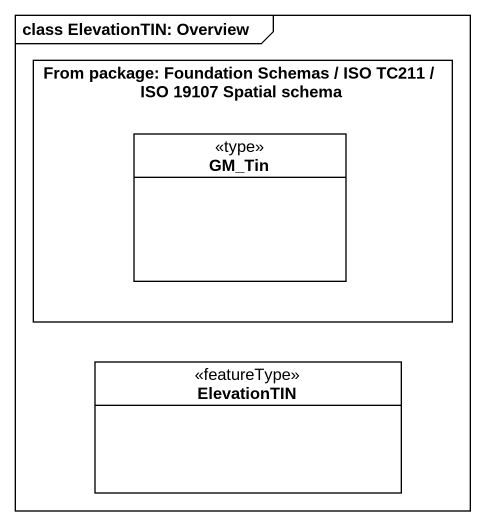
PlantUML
@startuml
mainframe class ElevationTIN: Overview
hide circle
hide empty members
rectangle "From package: Foundation Schemas / ISO TC211 / ISO 19107 Spatial schema" as From_package_Foundation {
  class GM_Tin <<type>>
}
class ElevationTIN <<featureType>>
@enduml
